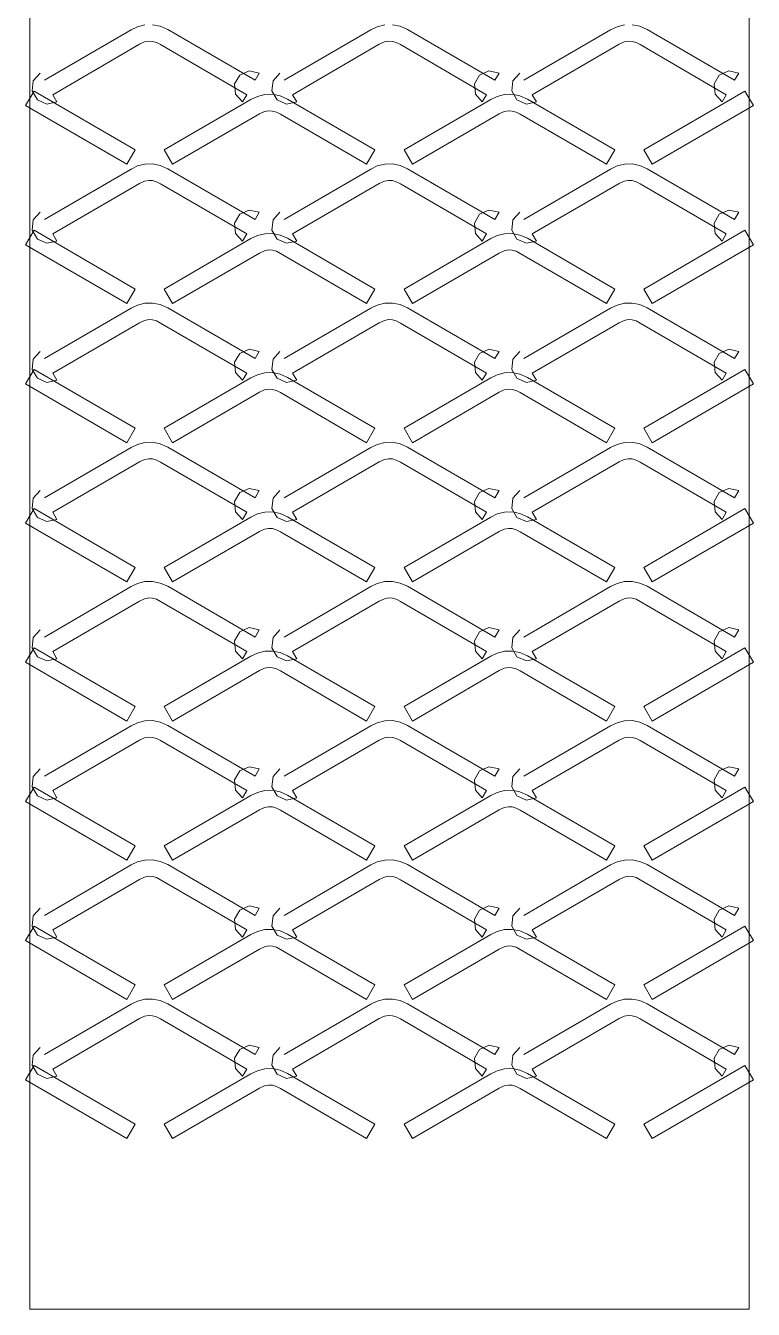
# Model space of a CAD drawing. Header units: metres. Extents: x 0 to 22, y 0 to 162.
# Drawn here: x -0.13 to 21.67, y 0 to 38.41 of the extents above; entities that cross this region are included whole.
import ezdxf

# ---------------------------------------------------------------- set-up
doc = ezdxf.new("R2010")
doc.units = ezdxf.units.M
doc.layers.add('TOP', color=1, linetype='Continuous', lineweight=0)

msp = doc.modelspace()

# ---------------------------------------------------------------- linework, layer by layer
at = {"layer": 'TOP'}
for p, q in [((3.225, 38.371), (3.447, 38.428)), ((3.676, 38.435), (3.906, 38.388)), ((10.405, 38.371), (10.627, 38.428)), ((10.856, 38.435), (11.086, 38.388)), ((17.585, 38.371), (17.807, 38.428)), ((18.036, 38.435), (18.266, 38.388)), ((0.435, 36.772), (3.032, 38.28)), ((3.032, 38.28), (3.225, 38.371)), ((3.906, 38.388), (4.128, 38.291)), ((4.128, 38.291), (6.745, 36.772)), ((7.615, 36.772), (10.212, 38.28)), ((10.212, 38.28), (10.405, 38.371)), ((11.086, 38.388), (11.308, 38.291)), ((11.308, 38.291), (13.925, 36.772)), ((14.795, 36.772), (17.392, 38.28)), ((17.392, 38.28), (17.585, 38.371)), ((18.266, 38.388), (18.488, 38.291)), ((18.488, 38.291), (21.105, 36.772)), ((3.283, 37.848), (0.686, 36.34)), ((3.436, 37.918), (3.283, 37.848)), ((3.56, 37.941), (3.436, 37.918)), ((3.676, 37.935), (3.56, 37.941)), ((3.793, 37.901), (3.676, 37.935)), ((3.917, 37.837), (3.793, 37.901)), ((6.494, 36.34), (3.917, 37.837)), ((10.463, 37.848), (7.866, 36.34)), ((10.616, 37.918), (10.463, 37.848)), ((10.74, 37.941), (10.616, 37.918)), ((10.856, 37.935), (10.74, 37.941)), ((10.973, 37.901), (10.856, 37.935)), ((11.097, 37.837), (10.973, 37.901)), ((13.674, 36.34), (11.097, 37.837)), ((17.643, 37.848), (15.046, 36.34)), ((17.796, 37.918), (17.643, 37.848)), ((17.92, 37.941), (17.796, 37.918)), ((18.036, 37.935), (17.92, 37.941)), ((18.153, 37.901), (18.036, 37.935)), ((18.277, 37.837), (18.153, 37.901)), ((20.854, 36.34), (18.277, 37.837)), ((0.103, 36.759), (0.309, 36.989)), ((6.286, 36.929), (6.131, 36.661)), ((6.569, 37.054), (6.286, 36.929)), ((6.871, 36.989), (6.569, 37.054)), ((6.745, 36.772), (6.871, 36.989)), ((7.283, 36.759), (7.489, 36.989)), ((13.466, 36.929), (13.311, 36.661)), ((13.749, 37.054), (13.466, 36.929)), ((14.051, 36.989), (13.749, 37.054)), ((13.925, 36.772), (14.051, 36.989)), ((14.463, 36.759), (14.669, 36.989)), ((20.646, 36.929), (20.491, 36.661)), ((20.929, 37.054), (20.646, 36.929)), ((21.231, 36.989), (20.929, 37.054)), ((21.105, 36.772), (21.231, 36.989)), ((0.071, 36.451), (0.103, 36.759)), ((6.131, 36.661), (6.163, 36.354)), ((7.251, 36.451), (7.283, 36.759)), ((13.311, 36.661), (13.343, 36.354)), ((14.431, 36.451), (14.463, 36.759)), ((20.491, 36.661), (20.523, 36.354)), ((-0.126, 36.017), (0.126, 36.449)), ((0.226, 36.184), (0.071, 36.451)), ((0.126, 36.449), (3.155, 34.69)), ((0.509, 36.059), (0.226, 36.184)), ((0.811, 36.124), (0.509, 36.059)), ((0.686, 36.34), (0.811, 36.124)), ((4.025, 34.69), (6.622, 36.198)), ((6.163, 36.354), (6.369, 36.124)), ((6.369, 36.124), (6.494, 36.34)), ((6.622, 36.198), (6.815, 36.289)), ((6.815, 36.289), (7.037, 36.346)), ((7.037, 36.346), (7.266, 36.352)), ((7.406, 36.184), (7.251, 36.451)), ((7.266, 36.352), (7.496, 36.306)), ((7.689, 36.059), (7.406, 36.184)), ((7.496, 36.306), (7.718, 36.209)), ((7.991, 36.124), (7.689, 36.059)), ((7.718, 36.209), (10.335, 34.69)), ((7.866, 36.34), (7.991, 36.124)), ((11.205, 34.69), (13.802, 36.198)), ((13.343, 36.354), (13.549, 36.124)), ((13.549, 36.124), (13.674, 36.34)), ((13.802, 36.198), (13.995, 36.289)), ((13.995, 36.289), (14.217, 36.346)), ((14.217, 36.346), (14.446, 36.352)), ((14.586, 36.184), (14.431, 36.451)), ((14.446, 36.352), (14.676, 36.306)), ((14.869, 36.059), (14.586, 36.184)), ((14.676, 36.306), (14.898, 36.209)), ((15.171, 36.124), (14.869, 36.059)), ((14.898, 36.209), (17.515, 34.69)), ((15.046, 36.34), (15.171, 36.124)), ((18.385, 34.69), (21.414, 36.449)), ((20.523, 36.354), (20.729, 36.124)), ((20.729, 36.124), (20.854, 36.34)), ((21.414, 36.449), (21.666, 36.017)), ((2.904, 34.258), (-0.126, 36.017)), ((6.873, 35.766), (4.276, 34.258)), ((7.026, 35.835), (6.873, 35.766)), ((7.15, 35.859), (7.026, 35.835)), ((7.266, 35.852), (7.15, 35.859)), ((7.383, 35.819), (7.266, 35.852)), ((7.507, 35.755), (7.383, 35.819)), ((10.084, 34.258), (7.507, 35.755)), ((14.053, 35.766), (11.456, 34.258)), ((14.206, 35.835), (14.053, 35.766)), ((14.33, 35.859), (14.206, 35.835)), ((14.446, 35.852), (14.33, 35.859)), ((14.563, 35.819), (14.446, 35.852)), ((14.687, 35.755), (14.563, 35.819)), ((17.264, 34.258), (14.687, 35.755)), ((21.666, 36.017), (18.636, 34.258)), ((3.155, 34.69), (2.904, 34.258)), ((4.276, 34.258), (4.025, 34.69)), ((10.335, 34.69), (10.084, 34.258)), ((11.456, 34.258), (11.205, 34.69)), ((17.515, 34.69), (17.264, 34.258)), ((18.636, 34.258), (18.385, 34.69)), ((3.032, 34.116), (3.225, 34.207)), ((3.225, 34.207), (3.447, 34.264)), ((3.447, 34.264), (3.676, 34.27)), ((3.676, 34.27), (3.906, 34.224)), ((3.906, 34.224), (4.128, 34.126)), ((10.212, 34.116), (10.405, 34.207)), ((10.405, 34.207), (10.627, 34.264)), ((10.627, 34.264), (10.856, 34.27)), ((10.856, 34.27), (11.086, 34.224)), ((11.086, 34.224), (11.308, 34.126)), ((17.392, 34.116), (17.585, 34.207)), ((17.585, 34.207), (17.807, 34.264)), ((17.807, 34.264), (18.036, 34.27)), ((18.036, 34.27), (18.266, 34.224)), ((18.266, 34.224), (18.488, 34.126)), ((0.435, 32.608), (3.032, 34.116)), ((4.128, 34.126), (6.745, 32.608)), ((7.615, 32.608), (10.212, 34.116)), ((11.308, 34.126), (13.925, 32.608)), ((14.795, 32.608), (17.392, 34.116)), ((18.488, 34.126), (21.105, 32.608)), ((3.283, 33.683), (0.686, 32.176)), ((3.436, 33.753), (3.283, 33.683)), ((3.56, 33.777), (3.436, 33.753)), ((3.676, 33.77), (3.56, 33.777)), ((3.793, 33.736), (3.676, 33.77)), ((3.917, 33.673), (3.793, 33.736)), ((6.494, 32.176), (3.917, 33.673)), ((10.463, 33.683), (7.866, 32.176)), ((10.616, 33.753), (10.463, 33.683)), ((10.74, 33.777), (10.616, 33.753)), ((10.856, 33.77), (10.74, 33.777)), ((10.973, 33.736), (10.856, 33.77)), ((11.097, 33.673), (10.973, 33.736)), ((13.674, 32.176), (11.097, 33.673)), ((17.643, 33.683), (15.046, 32.176)), ((17.796, 33.753), (17.643, 33.683)), ((17.92, 33.777), (17.796, 33.753)), ((18.036, 33.77), (17.92, 33.777)), ((18.153, 33.736), (18.036, 33.77)), ((18.277, 33.673), (18.153, 33.736)), ((20.854, 32.176), (18.277, 33.673)), ((0.103, 32.594), (0.309, 32.824)), ((6.286, 32.764), (6.131, 32.497)), ((6.569, 32.889), (6.286, 32.764)), ((6.871, 32.824), (6.569, 32.889)), ((6.745, 32.608), (6.871, 32.824)), ((7.283, 32.594), (7.489, 32.824)), ((13.466, 32.764), (13.311, 32.497)), ((13.749, 32.889), (13.466, 32.764)), ((14.051, 32.824), (13.749, 32.889)), ((13.925, 32.608), (14.051, 32.824)), ((14.463, 32.594), (14.669, 32.824)), ((20.646, 32.764), (20.491, 32.497)), ((20.929, 32.889), (20.646, 32.764)), ((21.231, 32.824), (20.929, 32.889)), ((21.105, 32.608), (21.231, 32.824)), ((-0.126, 31.852), (0.126, 32.285)), ((0.071, 32.287), (0.103, 32.594)), ((0.226, 32.019), (0.071, 32.287)), ((0.126, 32.285), (3.155, 30.526)), ((6.131, 32.497), (6.163, 32.19)), ((7.251, 32.287), (7.283, 32.594)), ((7.406, 32.019), (7.251, 32.287)), ((13.311, 32.497), (13.343, 32.19)), ((14.431, 32.287), (14.463, 32.594)), ((14.586, 32.019), (14.431, 32.287)), ((18.385, 30.526), (21.414, 32.285)), ((20.491, 32.497), (20.523, 32.19)), ((21.414, 32.285), (21.666, 31.852)), ((0.509, 31.894), (0.226, 32.019)), ((0.811, 31.959), (0.509, 31.894)), ((0.686, 32.176), (0.811, 31.959)), ((4.025, 30.526), (6.622, 32.034)), ((6.163, 32.19), (6.369, 31.959)), ((6.369, 31.959), (6.494, 32.176)), ((6.622, 32.034), (6.815, 32.125)), ((6.815, 32.125), (7.037, 32.181)), ((7.037, 32.181), (7.266, 32.188)), ((7.266, 32.188), (7.496, 32.141)), ((7.689, 31.894), (7.406, 32.019)), ((7.496, 32.141), (7.718, 32.044)), ((7.991, 31.959), (7.689, 31.894)), ((7.718, 32.044), (10.335, 30.526)), ((7.866, 32.176), (7.991, 31.959)), ((11.205, 30.526), (13.802, 32.034)), ((13.343, 32.19), (13.549, 31.959)), ((13.549, 31.959), (13.674, 32.176)), ((13.802, 32.034), (13.995, 32.125)), ((13.995, 32.125), (14.217, 32.181)), ((14.217, 32.181), (14.446, 32.188)), ((14.446, 32.188), (14.676, 32.141)), ((14.869, 31.894), (14.586, 32.019)), ((14.676, 32.141), (14.898, 32.044)), ((15.171, 31.959), (14.869, 31.894)), ((14.898, 32.044), (17.515, 30.526)), ((15.046, 32.176), (15.171, 31.959)), ((20.523, 32.19), (20.729, 31.959)), ((20.729, 31.959), (20.854, 32.176)), ((2.904, 30.093), (-0.126, 31.852)), ((6.873, 31.601), (4.276, 30.093)), ((7.026, 31.671), (6.873, 31.601)), ((7.15, 31.694), (7.026, 31.671)), ((7.266, 31.688), (7.15, 31.694)), ((7.383, 31.654), (7.266, 31.688)), ((7.507, 31.591), (7.383, 31.654)), ((10.084, 30.093), (7.507, 31.591)), ((14.053, 31.601), (11.456, 30.093)), ((14.206, 31.671), (14.053, 31.601)), ((14.33, 31.694), (14.206, 31.671)), ((14.446, 31.688), (14.33, 31.694)), ((14.563, 31.654), (14.446, 31.688)), ((14.687, 31.591), (14.563, 31.654)), ((17.264, 30.093), (14.687, 31.591)), ((21.666, 31.852), (18.636, 30.093)), ((3.155, 30.526), (2.904, 30.093)), ((4.276, 30.093), (4.025, 30.526)), ((10.335, 30.526), (10.084, 30.093)), ((11.456, 30.093), (11.205, 30.526)), ((17.515, 30.526), (17.264, 30.093)), ((18.636, 30.093), (18.385, 30.526)), ((3.032, 29.951), (3.225, 30.042)), ((3.225, 30.042), (3.447, 30.099)), ((3.447, 30.099), (3.676, 30.106)), ((3.676, 30.106), (3.906, 30.059)), ((3.906, 30.059), (4.128, 29.962)), ((4.128, 29.962), (6.745, 28.444)), ((10.212, 29.951), (10.405, 30.042)), ((10.405, 30.042), (10.627, 30.099)), ((10.627, 30.099), (10.856, 30.106)), ((10.856, 30.106), (11.086, 30.059)), ((11.086, 30.059), (11.308, 29.962)), ((11.308, 29.962), (13.925, 28.444)), ((17.392, 29.951), (17.585, 30.042)), ((17.585, 30.042), (17.807, 30.099)), ((17.807, 30.099), (18.036, 30.106)), ((18.036, 30.106), (18.266, 30.059)), ((18.266, 30.059), (18.488, 29.962)), ((18.488, 29.962), (21.105, 28.444)), ((0.435, 28.444), (3.032, 29.951)), ((3.436, 29.589), (3.283, 29.519)), ((3.56, 29.612), (3.436, 29.589)), ((3.676, 29.606), (3.56, 29.612)), ((3.793, 29.572), (3.676, 29.606)), ((3.917, 29.509), (3.793, 29.572)), ((7.615, 28.444), (10.212, 29.951)), ((10.616, 29.589), (10.463, 29.519)), ((10.74, 29.612), (10.616, 29.589)), ((10.856, 29.606), (10.74, 29.612)), ((10.973, 29.572), (10.856, 29.606)), ((11.097, 29.509), (10.973, 29.572)), ((14.795, 28.444), (17.392, 29.951)), ((17.796, 29.589), (17.643, 29.519)), ((17.92, 29.612), (17.796, 29.589)), ((18.036, 29.606), (17.92, 29.612)), ((18.153, 29.572), (18.036, 29.606)), ((18.277, 29.509), (18.153, 29.572)), ((3.283, 29.519), (0.686, 28.011)), ((6.494, 28.011), (3.917, 29.509)), ((10.463, 29.519), (7.866, 28.011)), ((13.674, 28.011), (11.097, 29.509)), ((17.643, 29.519), (15.046, 28.011)), ((20.854, 28.011), (18.277, 29.509)), ((0.071, 28.122), (0.103, 28.43)), ((0.103, 28.43), (0.309, 28.66)), ((6.286, 28.6), (6.131, 28.333)), ((6.569, 28.725), (6.286, 28.6)), ((6.871, 28.66), (6.569, 28.725)), ((6.745, 28.444), (6.871, 28.66)), ((7.251, 28.122), (7.283, 28.43)), ((7.283, 28.43), (7.489, 28.66)), ((13.466, 28.6), (13.311, 28.333)), ((13.749, 28.725), (13.466, 28.6)), ((14.051, 28.66), (13.749, 28.725)), ((13.925, 28.444), (14.051, 28.66)), ((14.431, 28.122), (14.463, 28.43)), ((14.463, 28.43), (14.669, 28.66)), ((20.646, 28.6), (20.491, 28.333)), ((20.929, 28.725), (20.646, 28.6)), ((21.231, 28.66), (20.929, 28.725)), ((21.105, 28.444), (21.231, 28.66)), ((-0.126, 27.688), (0.126, 28.12)), ((0.226, 27.855), (0.071, 28.122)), ((0.126, 28.12), (3.155, 26.361)), ((6.131, 28.333), (6.163, 28.025)), ((7.406, 27.855), (7.251, 28.122)), ((13.311, 28.333), (13.343, 28.025)), ((14.586, 27.855), (14.431, 28.122)), ((18.385, 26.361), (21.414, 28.12)), ((20.491, 28.333), (20.523, 28.025)), ((21.414, 28.12), (21.666, 27.688)), ((2.904, 25.929), (-0.126, 27.688)), ((0.509, 27.73), (0.226, 27.855)), ((0.811, 27.795), (0.509, 27.73)), ((0.686, 28.011), (0.811, 27.795)), ((4.025, 26.361), (6.622, 27.869)), ((6.163, 28.025), (6.369, 27.795)), ((6.369, 27.795), (6.494, 28.011)), ((6.622, 27.869), (6.815, 27.96)), ((6.815, 27.96), (7.037, 28.017)), ((7.037, 28.017), (7.266, 28.024)), ((7.266, 28.024), (7.496, 27.977)), ((7.689, 27.73), (7.406, 27.855)), ((7.496, 27.977), (7.718, 27.88)), ((7.991, 27.795), (7.689, 27.73)), ((7.718, 27.88), (10.335, 26.361)), ((7.866, 28.011), (7.991, 27.795)), ((11.205, 26.361), (13.802, 27.869)), ((13.343, 28.025), (13.549, 27.795)), ((13.549, 27.795), (13.674, 28.011)), ((13.802, 27.869), (13.995, 27.96)), ((13.995, 27.96), (14.217, 28.017)), ((14.217, 28.017), (14.446, 28.024)), ((14.446, 28.024), (14.676, 27.977)), ((14.869, 27.73), (14.586, 27.855)), ((14.676, 27.977), (14.898, 27.88)), ((15.171, 27.795), (14.869, 27.73)), ((14.898, 27.88), (17.515, 26.361)), ((15.046, 28.011), (15.171, 27.795)), ((21.666, 27.688), (18.636, 25.929)), ((20.523, 28.025), (20.729, 27.795)), ((20.729, 27.795), (20.854, 28.011)), ((6.873, 27.437), (4.276, 25.929)), ((7.026, 27.507), (6.873, 27.437)), ((7.15, 27.53), (7.026, 27.507)), ((7.266, 27.524), (7.15, 27.53)), ((7.383, 27.49), (7.266, 27.524)), ((7.507, 27.426), (7.383, 27.49)), ((10.084, 25.929), (7.507, 27.426)), ((14.053, 27.437), (11.456, 25.929)), ((14.206, 27.507), (14.053, 27.437)), ((14.33, 27.53), (14.206, 27.507)), ((14.446, 27.524), (14.33, 27.53)), ((14.563, 27.49), (14.446, 27.524)), ((14.687, 27.426), (14.563, 27.49)), ((17.264, 25.929), (14.687, 27.426)), ((3.155, 26.361), (2.904, 25.929)), ((4.276, 25.929), (4.025, 26.361)), ((10.335, 26.361), (10.084, 25.929)), ((11.456, 25.929), (11.205, 26.361)), ((17.515, 26.361), (17.264, 25.929)), ((18.636, 25.929), (18.385, 26.361)), ((0.435, 24.279), (3.032, 25.787)), ((3.032, 25.787), (3.225, 25.878)), ((3.225, 25.878), (3.447, 25.935)), ((3.447, 25.935), (3.676, 25.941)), ((3.676, 25.941), (3.906, 25.895)), ((3.906, 25.895), (4.128, 25.798)), ((4.128, 25.798), (6.745, 24.279)), ((7.615, 24.279), (10.212, 25.787)), ((10.212, 25.787), (10.405, 25.878)), ((10.405, 25.878), (10.627, 25.935)), ((10.627, 25.935), (10.856, 25.941)), ((10.856, 25.941), (11.086, 25.895)), ((11.086, 25.895), (11.308, 25.798)), ((11.308, 25.798), (13.925, 24.279)), ((14.795, 24.279), (17.392, 25.787)), ((17.392, 25.787), (17.585, 25.878)), ((17.585, 25.878), (17.807, 25.935)), ((17.807, 25.935), (18.036, 25.941)), ((18.036, 25.941), (18.266, 25.895)), ((18.266, 25.895), (18.488, 25.798)), ((18.488, 25.798), (21.105, 24.279)), ((3.283, 25.355), (0.686, 23.847)), ((3.436, 25.424), (3.283, 25.355)), ((3.56, 25.448), (3.436, 25.424)), ((3.676, 25.441), (3.56, 25.448)), ((3.793, 25.408), (3.676, 25.441)), ((3.917, 25.344), (3.793, 25.408)), ((10.463, 25.355), (7.866, 23.847)), ((10.616, 25.424), (10.463, 25.355)), ((10.74, 25.448), (10.616, 25.424)), ((10.856, 25.441), (10.74, 25.448)), ((10.973, 25.408), (10.856, 25.441)), ((11.097, 25.344), (10.973, 25.408)), ((17.643, 25.355), (15.046, 23.847)), ((17.796, 25.424), (17.643, 25.355)), ((17.92, 25.448), (17.796, 25.424)), ((18.036, 25.441), (17.92, 25.448)), ((18.153, 25.408), (18.036, 25.441)), ((18.277, 25.344), (18.153, 25.408)), ((6.494, 23.847), (3.917, 25.344)), ((13.674, 23.847), (11.097, 25.344)), ((20.854, 23.847), (18.277, 25.344)), ((0.071, 23.958), (0.103, 24.265)), ((0.103, 24.265), (0.309, 24.495)), ((6.286, 24.435), (6.131, 24.168)), ((6.569, 24.56), (6.286, 24.435)), ((6.871, 24.495), (6.569, 24.56)), ((6.745, 24.279), (6.871, 24.495)), ((7.251, 23.958), (7.283, 24.265)), ((7.283, 24.265), (7.489, 24.495)), ((13.466, 24.435), (13.311, 24.168)), ((13.749, 24.56), (13.466, 24.435)), ((14.051, 24.495), (13.749, 24.56)), ((13.925, 24.279), (14.051, 24.495)), ((14.431, 23.958), (14.463, 24.265)), ((14.463, 24.265), (14.669, 24.495)), ((20.646, 24.435), (20.491, 24.168)), ((20.929, 24.56), (20.646, 24.435)), ((21.231, 24.495), (20.929, 24.56)), ((21.105, 24.279), (21.231, 24.495)), ((-0.126, 23.524), (0.126, 23.956)), ((0.226, 23.691), (0.071, 23.958)), ((0.126, 23.956), (3.155, 22.197)), ((0.686, 23.847), (0.811, 23.631)), ((6.131, 24.168), (6.163, 23.861)), ((6.163, 23.861), (6.369, 23.631)), ((6.369, 23.631), (6.494, 23.847)), ((6.815, 23.796), (7.037, 23.853)), ((7.037, 23.853), (7.266, 23.859)), ((7.406, 23.691), (7.251, 23.958)), ((7.266, 23.859), (7.496, 23.813)), ((7.496, 23.813), (7.718, 23.715)), ((7.866, 23.847), (7.991, 23.631)), ((13.311, 24.168), (13.343, 23.861)), ((13.343, 23.861), (13.549, 23.631)), ((13.549, 23.631), (13.674, 23.847)), ((13.995, 23.796), (14.217, 23.853)), ((14.217, 23.853), (14.446, 23.859)), ((14.586, 23.691), (14.431, 23.958)), ((14.446, 23.859), (14.676, 23.813)), ((14.676, 23.813), (14.898, 23.715)), ((15.046, 23.847), (15.171, 23.631)), ((18.385, 22.197), (21.414, 23.956)), ((20.491, 24.168), (20.523, 23.861)), ((20.523, 23.861), (20.729, 23.631)), ((20.729, 23.631), (20.854, 23.847)), ((21.414, 23.956), (21.666, 23.524)), ((2.904, 21.765), (-0.126, 23.524)), ((0.509, 23.566), (0.226, 23.691)), ((0.811, 23.631), (0.509, 23.566)), ((4.025, 22.197), (6.622, 23.705)), ((6.622, 23.705), (6.815, 23.796)), ((7.689, 23.566), (7.406, 23.691)), ((7.991, 23.631), (7.689, 23.566)), ((7.718, 23.715), (10.335, 22.197)), ((11.205, 22.197), (13.802, 23.705)), ((13.802, 23.705), (13.995, 23.796)), ((14.869, 23.566), (14.586, 23.691)), ((15.171, 23.631), (14.869, 23.566)), ((14.898, 23.715), (17.515, 22.197)), ((21.666, 23.524), (18.636, 21.765)), ((6.873, 23.272), (4.276, 21.765)), ((7.026, 23.342), (6.873, 23.272)), ((7.15, 23.366), (7.026, 23.342)), ((7.266, 23.359), (7.15, 23.366)), ((7.383, 23.326), (7.266, 23.359)), ((7.507, 23.262), (7.383, 23.326)), ((10.084, 21.765), (7.507, 23.262)), ((14.053, 23.272), (11.456, 21.765)), ((14.206, 23.342), (14.053, 23.272)), ((14.33, 23.366), (14.206, 23.342)), ((14.446, 23.359), (14.33, 23.366)), ((14.563, 23.326), (14.446, 23.359)), ((14.687, 23.262), (14.563, 23.326)), ((17.264, 21.765), (14.687, 23.262)), ((3.155, 22.197), (2.904, 21.765)), ((4.276, 21.765), (4.025, 22.197)), ((10.335, 22.197), (10.084, 21.765)), ((11.456, 21.765), (11.205, 22.197)), ((17.515, 22.197), (17.264, 21.765)), ((18.636, 21.765), (18.385, 22.197)), ((0.435, 20.115), (3.032, 21.623)), ((3.032, 21.623), (3.225, 21.714)), ((3.225, 21.714), (3.447, 21.771)), ((3.447, 21.771), (3.676, 21.777)), ((3.676, 21.777), (3.906, 21.73)), ((3.906, 21.73), (4.128, 21.633)), ((4.128, 21.633), (6.745, 20.115)), ((7.615, 20.115), (10.212, 21.623)), ((10.212, 21.623), (10.405, 21.714)), ((10.405, 21.714), (10.627, 21.771)), ((10.627, 21.771), (10.856, 21.777)), ((10.856, 21.777), (11.086, 21.73)), ((11.086, 21.73), (11.308, 21.633)), ((11.308, 21.633), (13.925, 20.115)), ((14.795, 20.115), (17.392, 21.623)), ((17.392, 21.623), (17.585, 21.714)), ((17.585, 21.714), (17.807, 21.771)), ((17.807, 21.771), (18.036, 21.777)), ((18.036, 21.777), (18.266, 21.73)), ((18.266, 21.73), (18.488, 21.633)), ((18.488, 21.633), (21.105, 20.115)), ((3.283, 21.19), (0.686, 19.682)), ((3.436, 21.26), (3.283, 21.19)), ((3.56, 21.283), (3.436, 21.26)), ((3.676, 21.277), (3.56, 21.283)), ((3.793, 21.243), (3.676, 21.277)), ((3.917, 21.18), (3.793, 21.243)), ((6.494, 19.682), (3.917, 21.18)), ((10.463, 21.19), (7.866, 19.682)), ((10.616, 21.26), (10.463, 21.19)), ((10.74, 21.283), (10.616, 21.26)), ((10.856, 21.277), (10.74, 21.283)), ((10.973, 21.243), (10.856, 21.277)), ((11.097, 21.18), (10.973, 21.243)), ((13.674, 19.682), (11.097, 21.18)), ((17.643, 21.19), (15.046, 19.682)), ((17.796, 21.26), (17.643, 21.19)), ((17.92, 21.283), (17.796, 21.26)), ((18.036, 21.277), (17.92, 21.283)), ((18.153, 21.243), (18.036, 21.277)), ((18.277, 21.18), (18.153, 21.243)), ((20.854, 19.682), (18.277, 21.18)), ((6.569, 20.396), (6.286, 20.271)), ((6.871, 20.331), (6.569, 20.396)), ((13.749, 20.396), (13.466, 20.271)), ((14.051, 20.331), (13.749, 20.396)), ((20.929, 20.396), (20.646, 20.271)), ((21.231, 20.331), (20.929, 20.396)), ((0.071, 19.794), (0.103, 20.101)), ((0.103, 20.101), (0.309, 20.331)), ((6.286, 20.271), (6.131, 20.004)), ((6.131, 20.004), (6.163, 19.696)), ((6.745, 20.115), (6.871, 20.331)), ((7.251, 19.794), (7.283, 20.101)), ((7.283, 20.101), (7.489, 20.331)), ((13.466, 20.271), (13.311, 20.004)), ((13.311, 20.004), (13.343, 19.696)), ((13.925, 20.115), (14.051, 20.331)), ((14.431, 19.794), (14.463, 20.101)), ((14.463, 20.101), (14.669, 20.331)), ((20.646, 20.271), (20.491, 20.004)), ((20.491, 20.004), (20.523, 19.696)), ((21.105, 20.115), (21.231, 20.331)), ((-0.126, 19.359), (0.126, 19.792)), ((0.226, 19.526), (0.071, 19.794)), ((0.126, 19.792), (3.155, 18.033)), ((0.686, 19.682), (0.811, 19.466)), ((6.163, 19.696), (6.369, 19.466)), ((6.369, 19.466), (6.494, 19.682)), ((6.622, 19.541), (6.815, 19.631)), ((6.815, 19.631), (7.037, 19.688)), ((7.037, 19.688), (7.266, 19.695)), ((7.406, 19.526), (7.251, 19.794)), ((7.266, 19.695), (7.496, 19.648)), ((7.496, 19.648), (7.718, 19.551)), ((7.866, 19.682), (7.991, 19.466)), ((13.343, 19.696), (13.549, 19.466)), ((13.549, 19.466), (13.674, 19.682)), ((13.802, 19.541), (13.995, 19.631)), ((13.995, 19.631), (14.217, 19.688)), ((14.217, 19.688), (14.446, 19.695)), ((14.586, 19.526), (14.431, 19.794)), ((14.446, 19.695), (14.676, 19.648)), ((14.676, 19.648), (14.898, 19.551)), ((15.046, 19.682), (15.171, 19.466)), ((18.385, 18.033), (21.414, 19.792)), ((20.523, 19.696), (20.729, 19.466)), ((20.729, 19.466), (20.854, 19.682)), ((21.414, 19.792), (21.666, 19.359)), ((2.904, 17.6), (-0.126, 19.359)), ((0.509, 19.401), (0.226, 19.526)), ((0.811, 19.466), (0.509, 19.401)), ((4.025, 18.033), (6.622, 19.541)), ((7.689, 19.401), (7.406, 19.526)), ((7.991, 19.466), (7.689, 19.401)), ((7.718, 19.551), (10.335, 18.033)), ((11.205, 18.033), (13.802, 19.541)), ((14.869, 19.401), (14.586, 19.526)), ((15.171, 19.466), (14.869, 19.401)), ((14.898, 19.551), (17.515, 18.033)), ((21.666, 19.359), (18.636, 17.6)), ((6.873, 19.108), (4.276, 17.6)), ((7.026, 19.178), (6.873, 19.108)), ((7.15, 19.201), (7.026, 19.178)), ((7.266, 19.195), (7.15, 19.201)), ((7.383, 19.161), (7.266, 19.195)), ((7.507, 19.098), (7.383, 19.161)), ((10.084, 17.6), (7.507, 19.098)), ((14.053, 19.108), (11.456, 17.6)), ((14.206, 19.178), (14.053, 19.108)), ((14.33, 19.201), (14.206, 19.178)), ((14.446, 19.195), (14.33, 19.201)), ((14.563, 19.161), (14.446, 19.195)), ((14.687, 19.098), (14.563, 19.161)), ((17.264, 17.6), (14.687, 19.098)), ((3.155, 18.033), (2.904, 17.6)), ((4.276, 17.6), (4.025, 18.033)), ((10.335, 18.033), (10.084, 17.6)), ((11.456, 17.6), (11.205, 18.033)), ((17.515, 18.033), (17.264, 17.6)), ((18.636, 17.6), (18.385, 18.033)), ((0.435, 15.951), (3.032, 17.458)), ((3.032, 17.458), (3.225, 17.549)), ((3.225, 17.549), (3.447, 17.606)), ((3.447, 17.606), (3.676, 17.613)), ((3.676, 17.613), (3.906, 17.566)), ((3.906, 17.566), (4.128, 17.469)), ((4.128, 17.469), (6.745, 15.951)), ((7.615, 15.951), (10.212, 17.458)), ((10.212, 17.458), (10.405, 17.549)), ((10.405, 17.549), (10.627, 17.606)), ((10.627, 17.606), (10.856, 17.613)), ((10.856, 17.613), (11.086, 17.566)), ((11.086, 17.566), (11.308, 17.469)), ((11.308, 17.469), (13.925, 15.951)), ((14.795, 15.951), (17.392, 17.458)), ((17.392, 17.458), (17.585, 17.549)), ((17.585, 17.549), (17.807, 17.606)), ((17.807, 17.606), (18.036, 17.613)), ((18.036, 17.613), (18.266, 17.566)), ((18.266, 17.566), (18.488, 17.469)), ((18.488, 17.469), (21.105, 15.951)), ((3.283, 17.026), (0.686, 15.518)), ((3.436, 17.096), (3.283, 17.026)), ((3.56, 17.119), (3.436, 17.096)), ((3.676, 17.113), (3.56, 17.119)), ((3.793, 17.079), (3.676, 17.113)), ((3.917, 17.015), (3.793, 17.079)), ((6.494, 15.518), (3.917, 17.015)), ((10.463, 17.026), (7.866, 15.518)), ((10.616, 17.096), (10.463, 17.026)), ((10.74, 17.119), (10.616, 17.096)), ((10.856, 17.113), (10.74, 17.119)), ((10.973, 17.079), (10.856, 17.113)), ((11.097, 17.015), (10.973, 17.079)), ((13.674, 15.518), (11.097, 17.015)), ((17.643, 17.026), (15.046, 15.518)), ((17.796, 17.096), (17.643, 17.026)), ((17.92, 17.119), (17.796, 17.096)), ((18.036, 17.113), (17.92, 17.119)), ((18.153, 17.079), (18.036, 17.113)), ((18.277, 17.015), (18.153, 17.079)), ((20.854, 15.518), (18.277, 17.015)), ((0.103, 15.937), (0.309, 16.167)), ((6.569, 16.232), (6.286, 16.107)), ((6.871, 16.167), (6.569, 16.232)), ((6.745, 15.951), (6.871, 16.167)), ((7.283, 15.937), (7.489, 16.167)), ((13.749, 16.232), (13.466, 16.107)), ((14.051, 16.167), (13.749, 16.232)), ((13.925, 15.951), (14.051, 16.167)), ((14.463, 15.937), (14.669, 16.167)), ((20.929, 16.232), (20.646, 16.107)), ((21.231, 16.167), (20.929, 16.232)), ((21.105, 15.951), (21.231, 16.167)), ((0.071, 15.629), (0.103, 15.937)), ((6.286, 16.107), (6.131, 15.839)), ((6.131, 15.839), (6.163, 15.532)), ((7.251, 15.629), (7.283, 15.937)), ((13.466, 16.107), (13.311, 15.839)), ((13.311, 15.839), (13.343, 15.532)), ((14.431, 15.629), (14.463, 15.937)), ((20.646, 16.107), (20.491, 15.839)), ((20.491, 15.839), (20.523, 15.532)), ((-0.126, 15.195), (0.126, 15.627)), ((0.226, 15.362), (0.071, 15.629)), ((0.126, 15.627), (3.155, 13.868)), ((0.686, 15.518), (0.811, 15.302)), ((4.025, 13.868), (6.622, 15.376)), ((6.163, 15.532), (6.369, 15.302)), ((6.369, 15.302), (6.494, 15.518)), ((6.622, 15.376), (6.815, 15.467)), ((6.815, 15.467), (7.037, 15.524)), ((7.037, 15.524), (7.266, 15.53)), ((7.406, 15.362), (7.251, 15.629)), ((7.266, 15.53), (7.496, 15.484)), ((7.496, 15.484), (7.718, 15.387)), ((7.718, 15.387), (10.335, 13.868)), ((7.866, 15.518), (7.991, 15.302)), ((11.205, 13.868), (13.802, 15.376)), ((13.343, 15.532), (13.549, 15.302)), ((13.549, 15.302), (13.674, 15.518)), ((13.802, 15.376), (13.995, 15.467)), ((13.995, 15.467), (14.217, 15.524)), ((14.217, 15.524), (14.446, 15.53)), ((14.586, 15.362), (14.431, 15.629)), ((14.446, 15.53), (14.676, 15.484)), ((14.676, 15.484), (14.898, 15.387)), ((14.898, 15.387), (17.515, 13.868)), ((15.046, 15.518), (15.171, 15.302)), ((18.385, 13.868), (21.414, 15.627)), ((20.523, 15.532), (20.729, 15.302)), ((20.729, 15.302), (20.854, 15.518)), ((21.414, 15.627), (21.666, 15.195)), ((2.904, 13.436), (-0.126, 15.195)), ((0.509, 15.237), (0.226, 15.362)), ((0.811, 15.302), (0.509, 15.237)), ((7.026, 15.014), (6.873, 14.944)), ((7.15, 15.037), (7.026, 15.014)), ((7.266, 15.03), (7.15, 15.037)), ((7.383, 14.997), (7.266, 15.03)), ((7.507, 14.933), (7.383, 14.997)), ((7.689, 15.237), (7.406, 15.362)), ((7.991, 15.302), (7.689, 15.237)), ((14.206, 15.014), (14.053, 14.944)), ((14.33, 15.037), (14.206, 15.014)), ((14.446, 15.03), (14.33, 15.037)), ((14.563, 14.997), (14.446, 15.03)), ((14.687, 14.933), (14.563, 14.997)), ((14.869, 15.237), (14.586, 15.362)), ((15.171, 15.302), (14.869, 15.237)), ((21.666, 15.195), (18.636, 13.436)), ((6.873, 14.944), (4.276, 13.436)), ((10.084, 13.436), (7.507, 14.933)), ((14.053, 14.944), (11.456, 13.436)), ((17.264, 13.436), (14.687, 14.933)), ((3.155, 13.868), (2.904, 13.436)), ((4.276, 13.436), (4.025, 13.868)), ((10.335, 13.868), (10.084, 13.436)), ((11.456, 13.436), (11.205, 13.868)), ((17.515, 13.868), (17.264, 13.436)), ((18.636, 13.436), (18.385, 13.868)), ((3.447, 13.442), (3.676, 13.448)), ((3.676, 13.448), (3.906, 13.402)), ((10.627, 13.442), (10.856, 13.448)), ((10.856, 13.448), (11.086, 13.402)), ((17.807, 13.442), (18.036, 13.448)), ((18.036, 13.448), (18.266, 13.402)), ((0.435, 11.786), (3.032, 13.294)), ((3.032, 13.294), (3.225, 13.385)), ((3.225, 13.385), (3.447, 13.442)), ((3.906, 13.402), (4.128, 13.304)), ((4.128, 13.304), (6.745, 11.786)), ((7.615, 11.786), (10.212, 13.294)), ((10.212, 13.294), (10.405, 13.385)), ((10.405, 13.385), (10.627, 13.442)), ((11.086, 13.402), (11.308, 13.304)), ((11.308, 13.304), (13.925, 11.786)), ((14.795, 11.786), (17.392, 13.294)), ((17.392, 13.294), (17.585, 13.385)), ((17.585, 13.385), (17.807, 13.442)), ((18.266, 13.402), (18.488, 13.304)), ((18.488, 13.304), (21.105, 11.786)), ((3.283, 12.862), (0.686, 11.354)), ((3.436, 12.931), (3.283, 12.862)), ((3.56, 12.955), (3.436, 12.931)), ((3.676, 12.948), (3.56, 12.955)), ((3.793, 12.915), (3.676, 12.948)), ((3.917, 12.851), (3.793, 12.915)), ((6.494, 11.354), (3.917, 12.851)), ((10.463, 12.862), (7.866, 11.354)), ((10.616, 12.931), (10.463, 12.862)), ((10.74, 12.955), (10.616, 12.931)), ((10.856, 12.948), (10.74, 12.955)), ((10.973, 12.915), (10.856, 12.948)), ((11.097, 12.851), (10.973, 12.915)), ((13.674, 11.354), (11.097, 12.851)), ((17.643, 12.862), (15.046, 11.354)), ((17.796, 12.931), (17.643, 12.862)), ((17.92, 12.955), (17.796, 12.931)), ((18.036, 12.948), (17.92, 12.955)), ((18.153, 12.915), (18.036, 12.948)), ((18.277, 12.851), (18.153, 12.915)), ((20.854, 11.354), (18.277, 12.851)), ((0.103, 11.772), (0.309, 12.002)), ((6.286, 11.942), (6.131, 11.675)), ((6.569, 12.067), (6.286, 11.942)), ((6.871, 12.002), (6.569, 12.067)), ((6.745, 11.786), (6.871, 12.002)), ((7.283, 11.772), (7.489, 12.002)), ((13.466, 11.942), (13.311, 11.675)), ((13.749, 12.067), (13.466, 11.942)), ((14.051, 12.002), (13.749, 12.067)), ((13.925, 11.786), (14.051, 12.002)), ((14.463, 11.772), (14.669, 12.002)), ((20.646, 11.942), (20.491, 11.675)), ((20.929, 12.067), (20.646, 11.942)), ((21.231, 12.002), (20.929, 12.067)), ((21.105, 11.786), (21.231, 12.002)), ((0.071, 11.465), (0.103, 11.772)), ((6.131, 11.675), (6.163, 11.368)), ((7.251, 11.465), (7.283, 11.772)), ((13.311, 11.675), (13.343, 11.368)), ((14.431, 11.465), (14.463, 11.772)), ((20.491, 11.675), (20.523, 11.368)), ((-0.126, 11.03), (0.126, 11.463)), ((0.226, 11.198), (0.071, 11.465)), ((0.126, 11.463), (3.155, 9.704)), ((0.509, 11.073), (0.226, 11.198)), ((0.811, 11.137), (0.509, 11.073)), ((0.686, 11.354), (0.811, 11.137)), ((4.025, 9.704), (6.622, 11.212)), ((6.163, 11.368), (6.369, 11.137)), ((6.369, 11.137), (6.494, 11.354)), ((6.622, 11.212), (6.815, 11.303)), ((6.815, 11.303), (7.037, 11.36)), ((7.037, 11.36), (7.266, 11.366)), ((7.406, 11.198), (7.251, 11.465)), ((7.266, 11.366), (7.496, 11.319)), ((7.689, 11.073), (7.406, 11.198)), ((7.496, 11.319), (7.718, 11.222)), ((7.991, 11.137), (7.689, 11.073)), ((7.718, 11.222), (10.335, 9.704)), ((7.866, 11.354), (7.991, 11.137)), ((11.205, 9.704), (13.802, 11.212)), ((13.343, 11.368), (13.549, 11.137)), ((13.549, 11.137), (13.674, 11.354)), ((13.802, 11.212), (13.995, 11.303)), ((13.995, 11.303), (14.217, 11.36)), ((14.217, 11.36), (14.446, 11.366)), ((14.586, 11.198), (14.431, 11.465)), ((14.446, 11.366), (14.676, 11.319)), ((14.869, 11.073), (14.586, 11.198)), ((14.676, 11.319), (14.898, 11.222)), ((15.171, 11.137), (14.869, 11.073)), ((14.898, 11.222), (17.515, 9.704)), ((15.046, 11.354), (15.171, 11.137)), ((18.385, 9.704), (21.414, 11.463)), ((20.523, 11.368), (20.729, 11.137)), ((20.729, 11.137), (20.854, 11.354)), ((21.414, 11.463), (21.666, 11.03)), ((2.904, 9.272), (-0.126, 11.03)), ((6.873, 10.779), (4.276, 9.272)), ((7.026, 10.849), (6.873, 10.779)), ((7.15, 10.873), (7.026, 10.849)), ((7.266, 10.866), (7.15, 10.873)), ((7.383, 10.832), (7.266, 10.866)), ((7.507, 10.769), (7.383, 10.832)), ((10.084, 9.272), (7.507, 10.769)), ((14.053, 10.779), (11.456, 9.272)), ((14.206, 10.849), (14.053, 10.779)), ((14.33, 10.873), (14.206, 10.849)), ((14.446, 10.866), (14.33, 10.873)), ((14.563, 10.832), (14.446, 10.866)), ((14.687, 10.769), (14.563, 10.832)), ((17.264, 9.272), (14.687, 10.769)), ((21.666, 11.03), (18.636, 9.272)), ((3.155, 9.704), (2.904, 9.272)), ((4.276, 9.272), (4.025, 9.704)), ((10.335, 9.704), (10.084, 9.272)), ((11.456, 9.272), (11.205, 9.704)), ((17.515, 9.704), (17.264, 9.272)), ((18.636, 9.272), (18.385, 9.704)), ((3.032, 9.13), (3.225, 9.22)), ((3.225, 9.22), (3.447, 9.277)), ((3.447, 9.277), (3.676, 9.284)), ((3.676, 9.284), (3.906, 9.237)), ((3.906, 9.237), (4.128, 9.14)), ((10.212, 9.13), (10.405, 9.22)), ((10.405, 9.22), (10.627, 9.277)), ((10.627, 9.277), (10.856, 9.284)), ((10.856, 9.284), (11.086, 9.237)), ((11.086, 9.237), (11.308, 9.14)), ((17.392, 9.13), (17.585, 9.22)), ((17.585, 9.22), (17.807, 9.277)), ((17.807, 9.277), (18.036, 9.284)), ((18.036, 9.284), (18.266, 9.237)), ((18.266, 9.237), (18.488, 9.14)), ((0.435, 7.622), (3.032, 9.13)), ((4.128, 9.14), (6.745, 7.622)), ((7.615, 7.622), (10.212, 9.13)), ((11.308, 9.14), (13.925, 7.622)), ((14.795, 7.622), (17.392, 9.13)), ((18.488, 9.14), (21.105, 7.622)), ((3.283, 8.697), (0.686, 7.189)), ((3.436, 8.767), (3.283, 8.697)), ((3.56, 8.79), (3.436, 8.767)), ((3.676, 8.784), (3.56, 8.79)), ((3.793, 8.75), (3.676, 8.784)), ((3.917, 8.687), (3.793, 8.75)), ((6.494, 7.189), (3.917, 8.687)), ((10.463, 8.697), (7.866, 7.189)), ((10.616, 8.767), (10.463, 8.697)), ((10.74, 8.79), (10.616, 8.767)), ((10.856, 8.784), (10.74, 8.79)), ((10.973, 8.75), (10.856, 8.784)), ((11.097, 8.687), (10.973, 8.75)), ((13.674, 7.189), (11.097, 8.687)), ((17.643, 8.697), (15.046, 7.189)), ((17.796, 8.767), (17.643, 8.697)), ((17.92, 8.79), (17.796, 8.767)), ((18.036, 8.784), (17.92, 8.79)), ((18.153, 8.75), (18.036, 8.784)), ((18.277, 8.687), (18.153, 8.75)), ((20.854, 7.189), (18.277, 8.687)), ((0.103, 7.608), (0.309, 7.838)), ((6.286, 7.778), (6.131, 7.511)), ((6.569, 7.903), (6.286, 7.778)), ((6.871, 7.838), (6.569, 7.903)), ((6.745, 7.622), (6.871, 7.838)), ((7.283, 7.608), (7.489, 7.838)), ((13.466, 7.778), (13.311, 7.511)), ((13.749, 7.903), (13.466, 7.778)), ((14.051, 7.838), (13.749, 7.903)), ((13.925, 7.622), (14.051, 7.838)), ((14.463, 7.608), (14.669, 7.838)), ((20.646, 7.778), (20.491, 7.511)), ((20.929, 7.903), (20.646, 7.778)), ((21.231, 7.838), (20.929, 7.903)), ((21.105, 7.622), (21.231, 7.838)), ((-0.126, 6.866), (0.126, 7.298)), ((0.071, 7.3), (0.103, 7.608)), ((0.226, 7.033), (0.071, 7.3)), ((0.126, 7.298), (3.155, 5.54)), ((6.131, 7.511), (6.163, 7.203)), ((7.251, 7.3), (7.283, 7.608)), ((7.406, 7.033), (7.251, 7.3)), ((13.311, 7.511), (13.343, 7.203)), ((14.431, 7.3), (14.463, 7.608)), ((14.586, 7.033), (14.431, 7.3)), ((18.385, 5.54), (21.414, 7.298)), ((20.491, 7.511), (20.523, 7.203)), ((21.414, 7.298), (21.666, 6.866)), ((0.509, 6.908), (0.226, 7.033)), ((0.811, 6.973), (0.509, 6.908)), ((0.686, 7.189), (0.811, 6.973)), ((4.025, 5.54), (6.622, 7.047)), ((6.163, 7.203), (6.369, 6.973)), ((6.369, 6.973), (6.494, 7.189)), ((6.622, 7.047), (6.815, 7.138)), ((6.815, 7.138), (7.037, 7.195)), ((7.037, 7.195), (7.266, 7.202)), ((7.266, 7.202), (7.496, 7.155)), ((7.689, 6.908), (7.406, 7.033)), ((7.496, 7.155), (7.718, 7.058)), ((7.991, 6.973), (7.689, 6.908)), ((7.718, 7.058), (10.335, 5.54)), ((7.866, 7.189), (7.991, 6.973)), ((11.205, 5.54), (13.802, 7.047)), ((13.343, 7.203), (13.549, 6.973)), ((13.549, 6.973), (13.674, 7.189)), ((13.802, 7.047), (13.995, 7.138)), ((13.995, 7.138), (14.217, 7.195)), ((14.217, 7.195), (14.446, 7.202)), ((14.446, 7.202), (14.676, 7.155)), ((14.869, 6.908), (14.586, 7.033)), ((14.676, 7.155), (14.898, 7.058)), ((15.171, 6.973), (14.869, 6.908)), ((14.898, 7.058), (17.515, 5.54)), ((15.046, 7.189), (15.171, 6.973)), ((20.523, 7.203), (20.729, 6.973)), ((20.729, 6.973), (20.854, 7.189)), ((2.904, 5.107), (-0.126, 6.866)), ((6.873, 6.615), (4.276, 5.107)), ((7.026, 6.685), (6.873, 6.615)), ((7.15, 6.708), (7.026, 6.685)), ((7.266, 6.702), (7.15, 6.708)), ((7.383, 6.668), (7.266, 6.702)), ((7.507, 6.604), (7.383, 6.668)), ((10.084, 5.107), (7.507, 6.604)), ((14.053, 6.615), (11.456, 5.107)), ((14.206, 6.685), (14.053, 6.615)), ((14.33, 6.708), (14.206, 6.685)), ((14.446, 6.702), (14.33, 6.708)), ((14.563, 6.668), (14.446, 6.702)), ((14.687, 6.604), (14.563, 6.668)), ((17.264, 5.107), (14.687, 6.604)), ((21.666, 6.866), (18.636, 5.107)), ((3.155, 5.54), (2.904, 5.107)), ((4.276, 5.107), (4.025, 5.54)), ((10.335, 5.54), (10.084, 5.107)), ((11.456, 5.107), (11.205, 5.54)), ((17.515, 5.54), (17.264, 5.107)), ((18.636, 5.107), (18.385, 5.54))]:
    msp.add_line(p, q, dxfattribs=at)
msp.add_lwpolyline([(0, 0), (0, 162), (21.54, 162), (21.54, 0)], close=True, dxfattribs=at)

doc.saveas('drawing.dxf')
